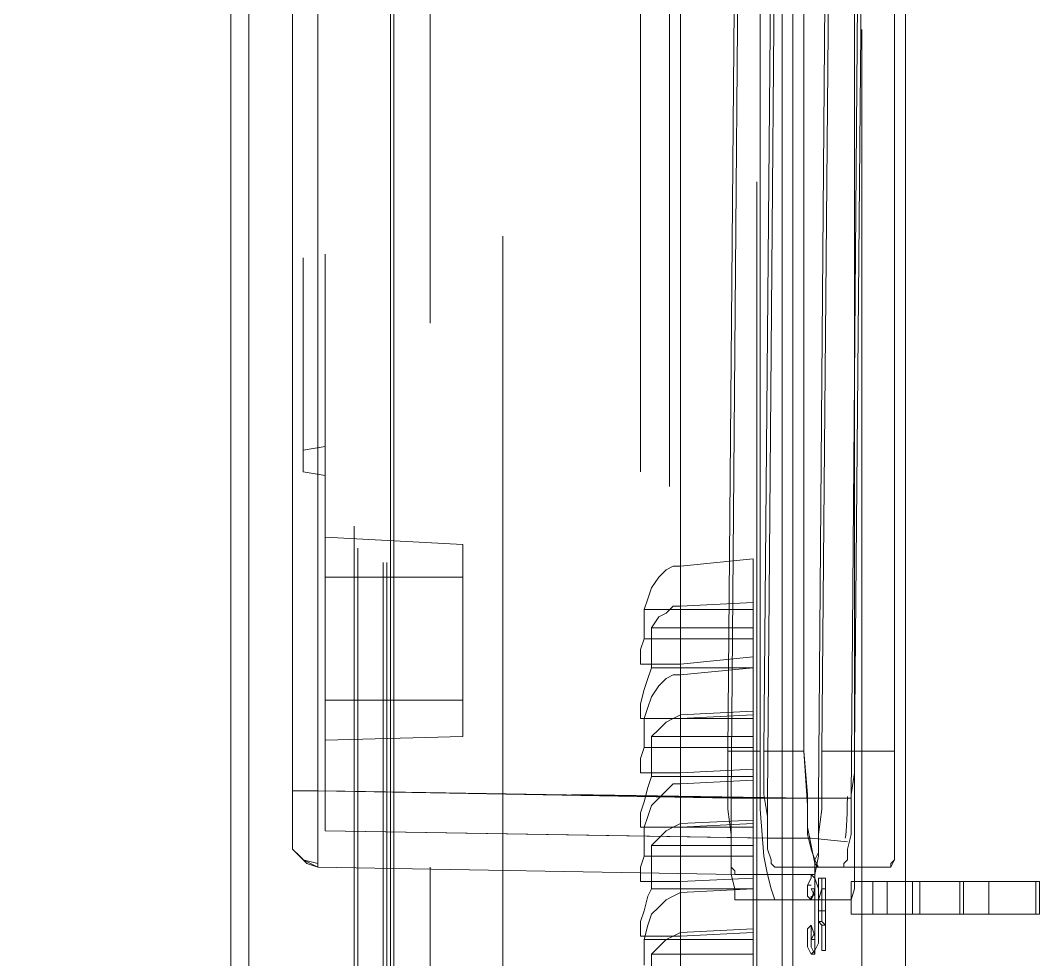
# Model space of a CAD drawing. Header units: millimetres. Extents: x 2788 to 2954, y 1337 to 1391.
# Drawn here: x 2903.413 to 2903.7104, y 1352.6677 to 1352.9418 of the extents above; entities that cross this region are included whole.
import ezdxf

# ---------------------------------------------------------------- set-up
doc = ezdxf.new("R2010")
doc.units = ezdxf.units.MM
doc.layers.add('PDF_0', color=7, linetype='Continuous')

msp = doc.modelspace()

# ---------------------------------------------------------------- linework, layer by layer
at = {"layer": 'PDF_0', "lineweight": 15}
for points in [[(2903.60563, 1354.52463), (2903.60563, 1352.4534), (2903.60563, 1352.45129), (2903.52202, 1352.45129), (2903.52202, 1352.4534), (2903.52202, 1352.51161), (2902.94944, 1352.51161), (2902.94944, 1352.45552), (2902.94944, 1352.45129), (2902.92721, 1352.45129), (2902.92721, 1352.45552), (2902.92721, 1352.66825)], [(2903.67019, 1352.58041), (2903.67019, 1352.57935), (2903.67019, 1352.57617), (2903.67019, 1352.56453), (2903.67019, 1352.55818), (2903.67019, 1352.52008), (2903.67019, 1352.4714), (2903.64373, 1352.47034), (2903.64161, 1352.47351), (2903.64055, 1352.47669), (2903.64055, 1352.48092), (2903.6395, 1352.49256), (2903.63844, 1352.50632), (2903.63844, 1354.39022), (2903.6395, 1354.40504), (2903.64055, 1354.41668), (2903.64055, 1354.42197), (2903.64161, 1354.42621), (2903.64267, 1354.42832), (2903.64373, 1354.42832)], [(2903.67125, 1352.69048), (2903.67125, 1354.41245)], [(2903.63844, 1354.39022), (2903.63738, 1354.39022), (2903.63526, 1354.39022), (2903.63526, 1352.50632), (2903.63738, 1352.50632), (2903.63844, 1352.50632)], [(2903.52096, 1352.52431), (2903.52096, 1353.20273)], [(2903.64373, 1352.70106), (2903.64267, 1352.70635), (2903.64267, 1352.7127), (2903.64161, 1352.72858), (2903.64161, 1352.93285), (2903.64161, 1353.09372), (2903.64161, 1353.10536), (2903.64267, 1353.11594), (2903.64373, 1353.12335), (2903.64479, 1353.12547), (2903.64479, 1353.12653)], [(2903.65855, 1353.10642), (2903.64267, 1353.10642), (2903.65855, 1353.10642), (2903.65537, 1352.71482), (2903.64267, 1352.71482), (2903.65537, 1352.71482)], [(2903.66807, 1353.09372), (2903.66807, 1352.88945), (2903.66807, 1352.72858), (2903.66807, 1352.71588), (2903.66807, 1352.70424), (2903.66807, 1352.7), (2903.66807, 1352.69683), (2903.66701, 1352.69471), (2903.64585, 1352.69471), (2903.64479, 1352.69683), (2903.64373, 1352.7), (2903.64267, 1352.70424), (2903.64267, 1352.71588), (2903.64161, 1352.72858), (2903.64161, 1352.93285), (2903.64161, 1353.09372)], [(2903.66701, 1352.69471), (2903.66701, 1352.69577), (2903.66807, 1352.69683), (2903.66807, 1352.7), (2903.66807, 1352.70424), (2903.66807, 1352.71588), (2903.66807, 1352.72858), (2903.65643, 1352.72858), (2903.65643, 1352.72223), (2903.65537, 1352.71588), (2903.65537, 1352.70953), (2903.65537, 1352.70424), (2903.65431, 1352.7), (2903.65431, 1352.69683), (2903.65325, 1352.69577), (2903.65325, 1352.69471), (2903.65325, 1352.69577), (2903.65431, 1352.69683), (2903.65431, 1352.7), (2903.65537, 1352.70424), (2903.65537, 1352.70953), (2903.65537, 1352.71588), (2903.65643, 1352.72223), (2903.65643, 1352.72858), (2903.6596, 1353.09372)], [(2903.66807, 1353.09372), (2903.66807, 1352.88945), (2903.66807, 1352.72858)], [(2903.60563, 1352.75398), (2903.62679, 1352.7561), (2903.62679, 1352.73916), (2903.60563, 1352.73811)], [(2903.62679, 1352.75292), (2903.60563, 1352.75292)], [(2903.60563, 1352.72223), (2903.62679, 1352.72329), (2903.62679, 1352.70741), (2903.60563, 1352.70635)], [(2903.62679, 1352.72117), (2903.60563, 1352.72117)], [(2903.65431, 1352.70212), (2903.64373, 1352.70318)], [(2903.60563, 1352.69048), (2903.62679, 1352.69154), (2903.62679, 1352.67566), (2903.60563, 1352.6746)], [(2903.62679, 1352.68836), (2903.60563, 1352.68836)], [(2903.66595, 1352.68095), (2903.68712, 1352.68095), (2903.70935, 1352.68095), (2903.71041, 1352.68095), (2903.71041, 1352.69048), (2903.70935, 1352.69048), (2903.68712, 1352.69048), (2903.66595, 1352.69048)], [(2903.68712, 1352.69048), (2903.68712, 1352.68095)], [(2903.70935, 1352.69048), (2903.70935, 1352.68095)], [(2903.71041, 1352.69048), (2903.71041, 1352.68095)], [(2903.67019, 1352.57935), (2903.67125, 1352.58041), (2903.67125, 1352.68095)]]:
    msp.add_lwpolyline(points, dxfattribs=at)
for points in [[(2902.94944, 1352.5222), (2903.52202, 1352.5222), (2903.52202, 1353.20273), (2903.18969, 1353.20273), (2903.18969, 1353.42605), (2902.94944, 1353.42605)], [(2903.47439, 1352.61322), (2903.47439, 1353.20273)], [(2903.47968, 1352.61322), (2903.47968, 1353.20273)], [(2903.65537, 1352.68095), (2903.66595, 1352.68095), (2903.66595, 1352.69048), (2903.65537, 1352.69048)]]:
    msp.add_lwpolyline(points, close=True, dxfattribs=at)
at = {"layer": 'PDF_0', "lineweight": 0}
for points in [[(2903.5326, 1353.17098), (2903.5326, 1352.85347)], [(2903.49979, 1352.69471), (2903.6215, 1352.6926), (2903.6215, 1352.69365), (2903.62044, 1352.69471), (2903.62044, 1352.69683), (2903.62044, 1352.7), (2903.62044, 1352.70318), (2903.62044, 1352.70635), (2903.62044, 1352.71059), (2903.62044, 1352.71482), (2903.62362, 1353.10642), (2903.64902, 1353.10642), (2903.64902, 1353.11065), (2903.64902, 1353.11489), (2903.64902, 1353.11912), (2903.64902, 1353.12229), (2903.64902, 1353.12441), (2903.64902, 1353.12653), (2903.64796, 1353.12864), (2903.64479, 1353.12864), (2903.64161, 1353.12864), (2903.64055, 1353.12864)], [(2903.59399, 1353.12759), (2903.59399, 1352.81007)], [(2903.60245, 1353.12335), (2903.60245, 1352.80584)], [(2903.64267, 1353.11806), (2903.63526, 1353.11806), (2903.63526, 1353.117), (2903.6342, 1353.11594), (2903.6342, 1353.11489), (2903.6342, 1353.11277), (2903.6342, 1353.11065), (2903.6342, 1353.10854), (2903.6342, 1353.10642), (2903.63103, 1352.71482), (2903.63103, 1352.7127), (2903.63103, 1352.71059), (2903.63103, 1352.70847), (2903.63103, 1352.70635), (2903.63103, 1352.7053), (2903.63103, 1352.70424), (2903.63103, 1352.70318), (2903.63209, 1352.70318), (2903.64373, 1352.70318)], [(2903.64373, 1352.67355), (2903.64479, 1352.67566), (2903.64479, 1352.68095), (2903.64479, 1352.68836), (2903.64479, 1352.69154), (2903.64373, 1352.6926), (2903.64479, 1352.6926), (2903.64479, 1352.69471), (2903.64479, 1352.69683), (2903.64585, 1352.69895), (2903.64585, 1352.70212), (2903.64585, 1352.70635), (2903.64585, 1352.71059), (2903.64585, 1352.71482), (2903.64902, 1353.10642), (2903.62362, 1353.10642)], [(2903.49238, 1353.1043), (2903.49238, 1352.71694), (2903.4945, 1352.71694), (2903.49979, 1352.71694), (2903.4945, 1352.71694), (2903.49238, 1352.71694), (2903.49238, 1352.70318), (2903.49238, 1352.7), (2903.49238, 1352.70318), (2903.49238, 1352.7), (2903.4945, 1352.69789), (2903.49662, 1352.69577), (2903.49979, 1352.69471), (2903.6215, 1352.6926), (2903.64373, 1352.6926), (2903.64479, 1352.69154), (2903.64479, 1352.68836), (2903.64479, 1352.68095), (2903.64479, 1352.68625), (2903.64479, 1352.68836), (2903.64479, 1352.6873), (2903.64373, 1352.68519), (2903.64373, 1352.68625)], [(2903.62044, 1352.71482), (2903.64585, 1352.71482), (2903.62044, 1352.71482), (2903.49979, 1352.71694), (2903.49979, 1353.1043)], [(2903.62891, 1352.72858), (2903.61939, 1352.72858), (2903.61939, 1352.72011), (2903.61939, 1352.71165), (2903.62044, 1352.70424), (2903.62044, 1352.69789), (2903.62044, 1352.6926), (2903.6215, 1352.68836), (2903.6215, 1352.68519), (2903.62256, 1352.68519), (2903.6215, 1352.68519), (2903.6215, 1352.68836), (2903.62044, 1352.6926), (2903.62044, 1352.69789), (2903.62044, 1352.70424), (2903.61939, 1352.71165), (2903.61939, 1352.72011), (2903.61939, 1352.72858), (2903.62256, 1353.09372)], [(2903.62891, 1353.09372), (2903.62891, 1352.88945), (2903.62891, 1352.72858), (2903.62891, 1352.71165), (2903.62997, 1352.69789), (2903.63103, 1352.6926), (2903.63209, 1352.68836), (2903.63315, 1352.68519), (2903.6342, 1352.68519), (2903.62256, 1352.68519)], [(2903.62891, 1353.09372), (2903.62891, 1352.88945), (2903.62891, 1352.72858), (2903.62891, 1352.71165), (2903.62997, 1352.69789), (2903.63103, 1352.6926), (2903.63209, 1352.68836), (2903.63315, 1352.68519), (2903.6342, 1352.68519), (2903.65537, 1352.68519), (2903.65643, 1352.68836), (2903.65643, 1352.6926), (2903.65643, 1352.69789), (2903.65643, 1352.71165), (2903.65643, 1352.72858), (2903.65643, 1352.93285), (2903.65643, 1353.09372)], [(2903.63315, 1353.09372), (2903.62997, 1352.72858), (2903.62997, 1352.72223), (2903.62997, 1352.71588), (2903.63103, 1352.70953), (2903.63103, 1352.70424), (2903.63103, 1352.7), (2903.63209, 1352.69683), (2903.63209, 1352.69577), (2903.63315, 1352.69471), (2903.64585, 1352.69471), (2903.64479, 1352.69577), (2903.64373, 1352.70106)], [(2903.65643, 1353.09372), (2903.65643, 1352.93285), (2903.65643, 1352.72858), (2903.6469, 1352.72858), (2903.65008, 1353.09372)], [(2903.59716, 1353.04821), (2903.59716, 1353.05985), (2903.59928, 1353.06303), (2903.60139, 1353.06408), (2903.60351, 1353.0662), (2903.60563, 1353.0662), (2903.60563, 1352.78256), (2903.60351, 1352.78256), (2903.60139, 1352.7815), (2903.59928, 1352.77938), (2903.59716, 1352.77621), (2903.5961, 1352.77303), (2903.59504, 1352.76986)], [(2903.65855, 1352.58253), (2903.65855, 1352.9392)], [(2903.62785, 1352.89474), (2903.62785, 1352.50632)], [(2903.55377, 1352.87887), (2903.55377, 1352.51479), (2903.55377, 1352.47775), (2903.5326, 1352.47775)], [(2903.50191, 1352.87358), (2903.50191, 1352.80902)], [(2903.50191, 1352.7053), (2903.63103, 1352.70318), (2903.50191, 1352.7053), (2903.63209, 1352.70318), (2903.50191, 1352.7053), (2903.50191, 1352.71694), (2903.50191, 1352.80902), (2903.49556, 1352.81007), (2903.49556, 1352.87252)], [(2903.50191, 1352.81748), (2903.49556, 1352.81642)], [(2903.51037, 1352.53278), (2903.51037, 1352.7942)], [(2903.54213, 1352.78891), (2903.50191, 1352.79102), (2903.50191, 1352.73176), (2903.54213, 1352.73281)], [(2903.31563, 1352.53278), (2903.51037, 1352.53278), (2903.51143, 1352.53172), (2903.51143, 1352.78785)], [(2903.51884, 1352.78362), (2903.51884, 1352.52431), (2903.5199, 1352.52326)], [(2903.5199, 1352.78362), (2903.5199, 1352.52326), (2903.52202, 1352.52326)], [(2903.60563, 1352.78256), (2903.62679, 1352.78467), (2903.62679, 1352.76986)], [(2903.60563, 1352.77092), (2903.62679, 1352.77197)], [(2903.62679, 1352.76139), (2903.62679, 1352.76986), (2903.59504, 1352.76986), (2903.59504, 1352.76139)], [(2903.59716, 1352.76456), (2903.59928, 1352.76774), (2903.60139, 1352.7688), (2903.60351, 1352.77092), (2903.60563, 1352.77092), (2903.60563, 1352.75081)], [(2903.60563, 1352.73811), (2903.59399, 1352.73811), (2903.59399, 1352.74234), (2903.59504, 1352.74657), (2903.5961, 1352.74975), (2903.59716, 1352.75292), (2903.59716, 1352.76456), (2903.62679, 1352.76456)], [(2903.60563, 1352.75398), (2903.59399, 1352.75398), (2903.59399, 1352.75821), (2903.59504, 1352.76139), (2903.62679, 1352.76139), (2903.62679, 1352.7561)], [(2903.62679, 1352.75292), (2903.60563, 1352.75081), (2903.60351, 1352.75081), (2903.60139, 1352.74975), (2903.59928, 1352.74763), (2903.59716, 1352.74446), (2903.5961, 1352.74128), (2903.59504, 1352.73811)], [(2903.60563, 1352.75292), (2903.59716, 1352.75292)], [(2903.62679, 1352.73916), (2903.62679, 1352.73811), (2903.59504, 1352.73811), (2903.59504, 1352.72964)], [(2903.59716, 1352.73281), (2903.59928, 1352.73493), (2903.60139, 1352.73705), (2903.60351, 1352.73811), (2903.60563, 1352.73916), (2903.60563, 1352.71905)], [(2903.60563, 1352.73916), (2903.62679, 1352.74022)], [(2903.60563, 1352.72223), (2903.59399, 1352.72223), (2903.59399, 1352.72646), (2903.59504, 1352.72964), (2903.62679, 1352.72964), (2903.62679, 1352.73811)], [(2903.60563, 1352.70635), (2903.59399, 1352.70635), (2903.59399, 1352.71059), (2903.59504, 1352.71376), (2903.5961, 1352.718), (2903.59716, 1352.72117), (2903.59716, 1352.73281), (2903.62679, 1352.73281)], [(2903.62679, 1352.72964), (2903.62679, 1352.72329)], [(2903.63315, 1352.69471), (2903.63209, 1352.69577), (2903.63209, 1352.69683), (2903.63103, 1352.7), (2903.63103, 1352.70424), (2903.63103, 1352.70953), (2903.62997, 1352.71588), (2903.62997, 1352.72223), (2903.62997, 1352.72858), (2903.64161, 1352.72858)], [(2903.65537, 1352.68519), (2903.65643, 1352.68836), (2903.65643, 1352.6926), (2903.65643, 1352.69789), (2903.65643, 1352.71165), (2903.65643, 1352.72858)], [(2903.60563, 1352.72117), (2903.59716, 1352.72117)], [(2903.62679, 1352.72011), (2903.60563, 1352.71905), (2903.60351, 1352.71905), (2903.60139, 1352.71694), (2903.59928, 1352.71482), (2903.59716, 1352.7127), (2903.5961, 1352.70953), (2903.59504, 1352.70635), (2903.59504, 1352.69789), (2903.59399, 1352.69471), (2903.59399, 1352.69048), (2903.60563, 1352.69048)], [(2903.49556, 1352.69683), (2903.49979, 1352.69471), (2903.49979, 1352.69683), (2903.49979, 1352.70212), (2903.49979, 1352.70847), (2903.49979, 1352.71694), (2903.49979, 1352.70318), (2903.49979, 1352.69789), (2903.49979, 1352.69577), (2903.49556, 1352.69683), (2903.49238, 1352.7)], [(2903.49979, 1352.71694), (2903.4945, 1352.71694), (2903.49238, 1352.71694)], [(2903.50191, 1352.71694), (2903.50191, 1352.71694)], [(2903.50191, 1352.71694), (2903.50191, 1352.71694)], [(2903.62679, 1352.70741), (2903.62679, 1352.70635), (2903.59504, 1352.70635)], [(2903.62679, 1352.70635), (2903.62679, 1352.69789), (2903.59504, 1352.69789)], [(2903.59716, 1352.68836), (2903.59716, 1352.70106), (2903.59928, 1352.70318), (2903.60139, 1352.7053), (2903.60351, 1352.70635), (2903.60563, 1352.70741), (2903.60563, 1352.6873)], [(2903.60563, 1352.70741), (2903.62679, 1352.70847)], [(2903.62679, 1352.70106), (2903.59716, 1352.70106)], [(2903.62679, 1352.69789), (2903.62679, 1352.69154)], [(2903.49979, 1352.69471), (2903.49979, 1352.69471)], [(2903.49979, 1352.69471), (2903.49979, 1352.69471)], [(2903.5326, 1352.69471), (2903.5326, 1352.46399)], [(2903.6215, 1352.6926), (2903.6215, 1352.6926)], [(2903.6215, 1352.6926), (2903.6215, 1352.6926)], [(2903.64479, 1352.6926), (2903.64479, 1352.69154), (2903.64585, 1352.68836), (2903.64585, 1352.68095), (2903.64585, 1352.67249), (2903.64479, 1352.67037), (2903.64479, 1352.66931), (2903.64373, 1352.67143), (2903.64373, 1352.67672), (2903.64373, 1352.67778), (2903.64267, 1352.67672), (2903.64267, 1352.67143), (2903.64373, 1352.66931), (2903.64479, 1352.67037), (2903.64479, 1352.67249), (2903.64479, 1352.68095), (2903.64479, 1352.68625), (2903.64479, 1352.68836), (2903.64373, 1352.68836), (2903.64479, 1352.68625), (2903.64479, 1352.68095), (2903.64479, 1352.67566), (2903.64479, 1352.67355), (2903.64479, 1352.6746), (2903.64373, 1352.67778), (2903.64373, 1352.6746), (2903.64373, 1352.67355), (2903.64373, 1352.6746), (2903.64373, 1352.67778), (2903.64479, 1352.6746), (2903.64479, 1352.67355), (2903.64479, 1352.67566), (2903.64479, 1352.68095), (2903.64479, 1352.67249), (2903.64479, 1352.67037), (2903.64373, 1352.66931), (2903.64479, 1352.66931), (2903.64479, 1352.67037), (2903.64585, 1352.67249), (2903.64585, 1352.68095), (2903.64585, 1352.68836), (2903.64479, 1352.69154), (2903.64479, 1352.6926), (2903.64373, 1352.6926), (2903.64373, 1352.69154), (2903.64267, 1352.68942), (2903.64373, 1352.68942)], [(2903.64373, 1352.6926), (2903.64373, 1352.69154), (2903.64267, 1352.68942), (2903.64267, 1352.68625), (2903.64373, 1352.68519), (2903.64479, 1352.6873), (2903.64479, 1352.68836)], [(2903.6469, 1352.67884), (2903.6469, 1352.68095), (2903.6469, 1352.68519), (2903.6469, 1352.68942), (2903.6469, 1352.69154), (2903.64796, 1352.69154), (2903.6469, 1352.69154), (2903.64585, 1352.69154), (2903.6469, 1352.69154), (2903.6469, 1352.68942), (2903.6469, 1352.68519), (2903.6469, 1352.68095), (2903.6469, 1352.67884), (2903.64796, 1352.67778), (2903.64796, 1352.67037), (2903.64796, 1352.69154), (2903.64796, 1352.67037), (2903.6469, 1352.67037)], [(2903.6469, 1352.69154), (2903.64585, 1352.69154)], [(2903.64796, 1352.69154), (2903.64796, 1352.69154)], [(2903.64796, 1352.69154), (2903.64796, 1352.69154)], [(2903.60563, 1352.6746), (2903.59399, 1352.6746), (2903.59399, 1352.67884), (2903.59504, 1352.68201), (2903.5961, 1352.68625), (2903.59716, 1352.68836), (2903.60563, 1352.68836)], [(2903.62679, 1352.68836), (2903.60563, 1352.6873), (2903.60351, 1352.68625), (2903.60139, 1352.68519), (2903.59928, 1352.68307), (2903.59716, 1352.68095), (2903.5961, 1352.67778), (2903.59504, 1352.67355), (2903.62679, 1352.67355)], [(2903.64267, 1352.68942), (2903.64267, 1352.68625)], [(2903.64373, 1352.68836), (2903.64479, 1352.68625), (2903.64479, 1352.68095), (2903.64479, 1352.67566), (2903.64373, 1352.67355), (2903.64479, 1352.67355)], [(2903.6469, 1352.68836), (2903.6469, 1352.68836)], [(2903.6469, 1352.68836), (2903.6469, 1352.68836)], [(2903.6469, 1352.68836), (2903.6469, 1352.68836)], [(2903.6469, 1352.68836), (2903.6469, 1352.68836)], [(2903.6469, 1352.68836), (2903.6469, 1352.68836)], [(2903.64796, 1352.68836), (2903.64796, 1352.68836)], [(2903.67125, 1352.68095), (2903.67125, 1352.69048)], [(2903.67336, 1352.69048), (2903.67336, 1352.68095)], [(2903.67548, 1352.69048), (2903.67548, 1352.68095)], [(2903.68818, 1352.69048), (2903.68818, 1352.68095)], [(2903.69559, 1352.68095), (2903.69559, 1352.69048)], [(2903.64373, 1352.68519), (2903.64373, 1352.68519)], [(2903.6469, 1352.68519), (2903.6469, 1352.68201), (2903.64796, 1352.68201), (2903.6469, 1352.68201), (2903.64585, 1352.68201), (2903.64585, 1352.68519)], [(2903.6469, 1352.68201), (2903.6469, 1352.68201)], [(2903.6469, 1352.68201), (2903.6469, 1352.68201)], [(2903.64796, 1352.68201), (2903.64796, 1352.68201)], [(2903.60563, 1352.67566), (2903.62679, 1352.67672)], [(2903.64267, 1352.67672), (2903.64267, 1352.67143), (2903.64373, 1352.66931)], [(2903.64373, 1352.67778), (2903.64373, 1352.67778)], [(2903.64373, 1352.67672), (2903.64373, 1352.67143), (2903.64479, 1352.66931)], [(2903.64585, 1352.67884), (2903.6469, 1352.67778)], [(2903.6469, 1352.67778), (2903.6469, 1352.67778)], [(2903.6469, 1352.67778), (2903.6469, 1352.67778)], [(2903.6469, 1352.67778), (2903.6469, 1352.67037)], [(2903.64796, 1352.67778), (2903.64796, 1352.67778)], [(2903.60563, 1352.65555), (2903.60563, 1352.67566), (2903.60351, 1352.6746), (2903.60139, 1352.67355), (2903.59928, 1352.67143), (2903.59716, 1352.66931), (2903.59716, 1352.65661), (2903.5961, 1352.65344), (2903.59504, 1352.65026), (2903.59399, 1352.64603), (2903.59399, 1352.64285), (2903.60563, 1352.64285)], [(2903.59504, 1352.67355), (2903.59504, 1352.66614)], [(2903.62679, 1352.67566), (2903.62679, 1352.67355), (2903.62679, 1352.66614), (2903.62679, 1352.65979)], [(2903.62679, 1352.66931), (2903.59716, 1352.66931)], [(2903.6469, 1352.67037), (2903.64796, 1352.67037)], [(2903.64796, 1352.67037), (2903.64796, 1352.67037)], [(2903.64796, 1352.67037), (2903.64796, 1352.67037)]]:
    msp.add_lwpolyline(points, dxfattribs=at)
for points in [[(2903.54213, 1352.78891), (2903.54213, 1352.73281)], [(2903.54213, 1352.7434), (2903.50191, 1352.7434), (2903.50191, 1352.77938), (2903.54213, 1352.77938)], [(2903.6469, 1352.72858), (2903.6469, 1352.72011), (2903.6469, 1352.71165), (2903.64585, 1352.70424), (2903.64585, 1352.69789), (2903.64479, 1352.6926), (2903.64479, 1352.68836), (2903.64373, 1352.68519), (2903.64267, 1352.68519), (2903.64373, 1352.68519), (2903.64479, 1352.68836), (2903.64479, 1352.6926), (2903.64585, 1352.69789), (2903.64585, 1352.70424), (2903.6469, 1352.71165), (2903.6469, 1352.72011)], [(2903.63103, 1352.71482), (2903.50191, 1352.71694)], [(2903.57388, 1352.71588), (2903.64267, 1352.71482)], [(2903.64585, 1352.67884), (2903.64585, 1352.68095), (2903.64585, 1352.68519), (2903.64585, 1352.68942), (2903.64585, 1352.69154), (2903.64585, 1352.68942), (2903.64585, 1352.68519), (2903.64585, 1352.68095)], [(2903.6469, 1352.68836), (2903.64585, 1352.68519), (2903.6469, 1352.68519)], [(2903.6469, 1352.68201), (2903.64585, 1352.68201), (2903.64585, 1352.68519), (2903.6469, 1352.68836)], [(2903.6469, 1352.68836), (2903.64796, 1352.68836), (2903.64796, 1352.68201), (2903.6469, 1352.68201), (2903.6469, 1352.68519)], [(2903.6469, 1352.68836), (2903.64796, 1352.68836)], [(2903.66172, 1352.68095), (2903.66172, 1352.69048)], [(2903.6469, 1352.67778), (2903.64585, 1352.67884), (2903.6469, 1352.67884), (2903.64796, 1352.67778)]]:
    msp.add_lwpolyline(points, close=True, dxfattribs=at)
at = {"layer": 'PDF_0', "lineweight": 15}
msp.add_open_spline([(2903.65368, 1352.70318), (2903.65397, 1352.70317), (2903.65425, 1352.70861), (2903.65431, 1352.71533)], degree=3, dxfattribs=at)

doc.saveas('drawing.dxf')
